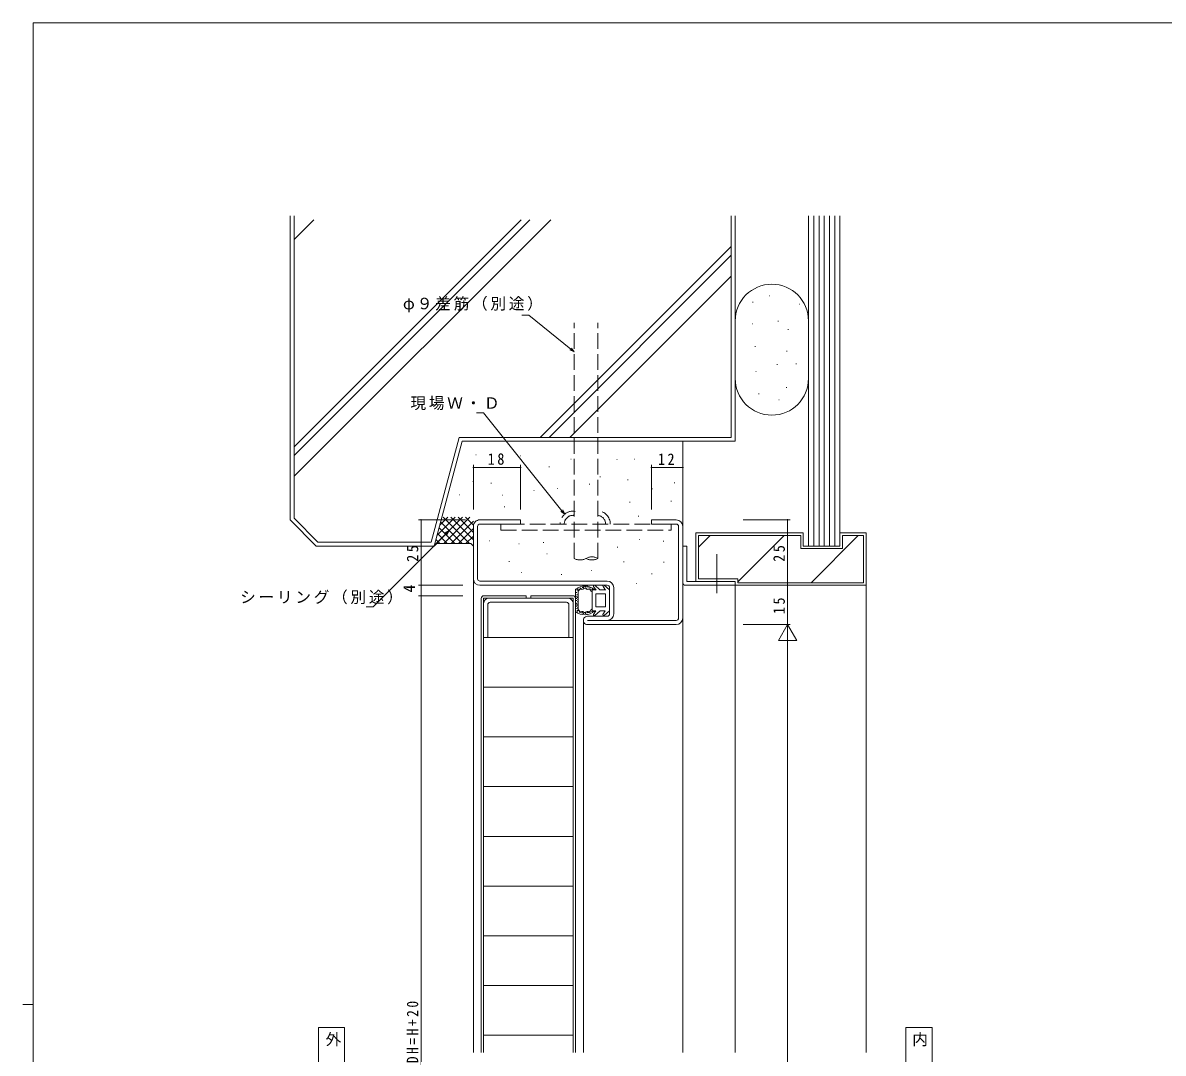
# Model space of a CAD drawing. Units: millimetres, scale not verified. Extents: x -594 to 539, y -420 to 386.
# Drawn here: x -594 to -158.4, y -11.6 to 382 of the extents above; entities that cross this region are included whole.
import ezdxf
from ezdxf.enums import TextEntityAlignment as Align

# ---------------------------------------------------------------- set-up
doc = ezdxf.new("R2010")
doc.units = ezdxf.units.MM
doc.header["$LTSCALE"] = 2
doc.linetypes.add('CHAIN2', pattern=[12, 9, -1, 1, -1])
doc.linetypes.add('DASHED3', pattern=[4, 3, -1])
for name, color, linetype, lineweight in [('0-1_YKK_ZWAK', 7, 'Continuous', 9), ('0-2_USER1', 3, 'Continuous', 9), ('0-3_YKK_11', 7, 'Continuous', 9), ('0-4_YKK_12', 2, 'Continuous', 9), ('0-5_YSS_K', 3, 'Continuous', 9), ('0-6_YKK_13', 4, 'Continuous', 9), ('0-7_YKK_D', 6, 'Continuous', 9)]:
    doc.layers.add(name, color=color, linetype=linetype, lineweight=lineweight)
doc.styles.add('ＭＳ ゴシック', font='')
doc.styles.get('ＭＳ ゴシック').set_extended_font_data('MS Gothic')

msp = doc.modelspace()

# ---------------------------------------------------------------- linework, layer by layer
at = {"layer": '0-1_YKK_ZWAK'}
for p, q in [((-590, -367.965), (-590, 382.035)), ((510, 382.035), (-590, 382.035)), ((-594, 7.035), (-590, 7.035))]:
    msp.add_line(p, q, dxfattribs=at)
at = {"layer": '0-2_USER1'}
for p, q in [((-481.098, -1.786), (-471.098, -1.786)), ((-481.098, -21.786), (-481.098, -1.786)), ((-471.098, -1.786), (-471.098, -21.786)), ((-256.717, -1.786), (-246.717, -1.786)), ((-256.717, -21.786), (-256.717, -1.786)), ((-246.717, -1.786), (-246.717, -21.786))]:
    msp.add_line(p, q, dxfattribs=at)
at = {"layer": '0-3_YKK_11'}
for p, q in [((-419.397, 192.162), (-403.897, 192.162)), ((-403.897, 192.162), (-403.897, 190.562)), ((-353.898, 192.162), (-344.398, 192.162)), ((-353.898, 190.562), (-353.898, 192.162)), ((-421.897, 169.662), (-421.897, 189.662)), ((-420.297, 189.662), (-420.297, 169.662)), ((-403.897, 190.562), (-419.397, 190.562)), ((-344.397, 190.562), (-353.898, 190.562)), ((-343.497, 154.662), (-343.497, 189.662)), ((-341.898, 189.662), (-341.898, 154.662)), ((-341.898, 182.162), (-341.898, 168.162)), ((-340.398, 182.162), (-341.898, 182.162)), ((-340.398, 168.662), (-340.398, 182.162)), ((-419.397, 168.762), (-370.797, 168.762)), ((-370.797, 167.162), (-419.397, 167.162)), ((-369.897, 156.262), (-369.897, 166.262)), ((-368.297, 166.262), (-368.297, 156.262)), ((-340.898, 167.162), (-321.897, 167.162)), ((-321.897, 168.662), (-340.398, 168.662)), ((-321.897, 167.162), (-321.897, 168.662)), ((-415.997, 162.262), (-385.797, 162.262)), ((-417.997, 147.262), (-417.997, 160.262)), ((-416.397, 159.762), (-416.397, 147.262)), ((-386.297, 160.662), (-415.497, 160.662)), ((-385.397, 147.262), (-385.397, 159.762)), ((-383.797, 160.262), (-383.797, 147.262)), ((-378.297, 155.362), (-370.797, 155.362)), ((-378.297, 153.762), (-344.397, 153.762)), ((-344.398, 152.162), (-378.297, 152.162)), ((-416.397, 147.262), (-417.997, 147.262)), ((-383.797, 147.262), (-385.397, 147.262))]:
    msp.add_line(p, q, dxfattribs=at)
for centre, radius, start, end in [((-419.397, 189.662), 2.5, 89.99997, 180.00002), ((-344.398, 189.662), 2.5, 359.99998, 89.99997), ((-419.397, 189.662), 0.9, 89.99997, 180.00002), ((-344.397, 189.662), 0.9, 359.99998, 89.99997), ((-419.397, 169.662), 2.5, 180.00002, 270), ((-419.397, 169.662), 0.9, 180.00002, 270), ((-370.797, 166.262), 2.5, 359.99998, 89.99997), ((-370.797, 166.262), 0.9, 359.99998, 89.99997), ((-340.898, 168.162), 1, 180.00002, 270), ((-415.997, 160.262), 2, 90.00055, 180.00053), ((-385.797, 160.262), 2, 0.00046, 90.00055), ((-415.497, 159.762), 0.9, 89.99997, 180.00053), ((-386.297, 159.762), 0.9, 0.00056, 89.99997), ((-378.297, 153.762), 1.6, 89.99997, 270), ((-370.797, 156.262), 2.5, 270, 359.99998), ((-370.797, 156.262), 0.9, 270, 359.99998), ((-344.398, 154.662), 2.5, 270, 359.99998), ((-344.397, 154.662), 0.9, 270, 359.99998)]:
    msp.add_arc(centre, radius, start, end, dxfattribs=at)
at = {"layer": '0-4_YKK_12'}
for p, q in [((-421.897, -11.338), (-421.897, 169.662)), ((-321.897, 167.162), (-321.898, -11.338)), ((-379.897, -11.338), (-379.897, 153.762)), ((-341.897, -11.338), (-341.897, 154.662))]:
    msp.add_line(p, q, dxfattribs=at)
at = {"layer": '0-5_YSS_K'}
for p, q in [((-491.898, 192.162), (-491.898, 308.326)), ((-490.398, 308.326), (-490.398, 192.784)), ((-490.398, 208.809), (-392.381, 306.826)), ((-490.398, 299.319), (-482.89, 306.826)), ((-490.398, 216.728), (-400.3, 306.826)), ((-490.398, 220.122), (-403.694, 306.826)), ((-490.398, 306.826), (-490.398, 192.784)), ((-323.398, 223.662), (-323.398, 308.326)), ((-323.398, 223.662), (-323.398, 306.826)), ((-321.898, 308.326), (-321.898, 222.162)), ((-293.894, 182.162), (-293.894, 308.326)), ((-291.894, 182.162), (-291.894, 308.326)), ((-289.894, 182.162), (-289.894, 308.326)), ((-287.894, 182.162), (-287.894, 308.326)), ((-285.894, 182.162), (-285.894, 308.326)), ((-283.894, 182.162), (-283.894, 308.326)), ((-281.894, 182.162), (-281.894, 308.326)), ((-396.348, 223.662), (-323.398, 296.613)), ((-392.954, 223.662), (-323.398, 293.219)), ((-385.034, 223.662), (-323.398, 285.299)), ((-315.286, 275.286), (-315.086, 275.286)), ((-308.953, 277.749), (-308.753, 277.749)), ((-297.518, 274.583), (-297.318, 274.583)), ((-321.898, 246.167), (-321.898, 268.167)), ((-315.462, 267.018), (-315.262, 267.018)), ((-305.611, 268.074), (-305.411, 268.074)), ((-293.898, 268.167), (-293.898, 246.167)), ((-301.74, 264.907), (-301.54, 264.907)), ((-314.407, 258.398), (-314.207, 258.398)), ((-302.268, 256.639), (-302.068, 256.639)), ((-314.055, 248.898), (-313.855, 248.898)), ((-305.962, 251.537), (-305.762, 251.537)), ((-298.75, 251.713), (-298.55, 251.713)), ((-312.999, 240.278), (-312.799, 240.278)), ((-302.444, 242.741), (-302.244, 242.741)), ((-305.259, 237.991), (-305.059, 237.991)), ((-438.049, 183.662), (-427.331, 223.662)), ((-438.049, 183.662), (-427.331, 223.662)), ((-436.898, 182.162), (-426.18, 222.162)), ((-427.331, 223.662), (-323.398, 223.662)), ((-323.398, 223.662), (-427.331, 223.662)), ((-426.18, 222.162), (-321.898, 222.162)), ((-341.898, 179.662), (-341.898, 222.162)), ((-420.981, 216.984), (-420.781, 216.984)), ((-404.075, 216.655), (-403.875, 216.655)), ((-384.708, 215.342), (-384.507, 215.342)), ((-367.145, 215.178), (-366.945, 215.178)), ((-360.416, 215.342), (-360.216, 215.342)), ((-346.136, 215.999), (-345.936, 215.999)), ((-393.078, 212.388), (-392.878, 212.388)), ((-422.13, 206.807), (-421.93, 206.807)), ((-415.237, 206.151), (-415.037, 206.151)), ((-377.65, 205.822), (-377.45, 205.822)), ((-373.546, 208.613), (-373.346, 208.613)), ((-363.042, 207.464), (-362.842, 207.464)), ((-345.151, 206.315), (-344.951, 206.315)), ((-427.218, 201.719), (-427.018, 201.719)), ((-410.805, 201.555), (-410.605, 201.555)), ((-398.823, 203.36), (-398.623, 203.36)), ((-389.96, 204.181), (-389.76, 204.181)), ((-353.522, 204.017), (-353.322, 204.017)), ((-410.148, 197.123), (-409.948, 197.123)), ((-362.221, 198.929), (-362.021, 198.929)), ((-346.464, 199.257), (-346.264, 199.257)), ((-491.898, 192.162), (-481.898, 182.162)), ((-490.398, 192.784), (-481.276, 183.662)), ((-490.398, 192.784), (-481.276, 183.662)), ((-436.845, 182.356), (-426.04, 193.162)), ((-435.81, 186.22), (-428.868, 193.162)), ((-434.775, 190.084), (-431.696, 193.162)), ((-423.383, 183.162), (-433.383, 193.162)), ((-433.211, 183.162), (-423.211, 193.162)), ((-421.898, 184.506), (-430.554, 193.162)), ((-421.898, 187.334), (-427.726, 193.162)), ((-421.898, 190.162), (-424.898, 193.162)), ((-358.938, 193.512), (-358.738, 193.512)), ((-429.04, 183.162), (-435.026, 189.148)), ((-426.211, 183.162), (-434.428, 191.379)), ((-430.383, 183.162), (-421.898, 191.648)), ((-427.554, 183.162), (-421.898, 188.819)), ((-421.898, 189.662), (-421.898, 182.162)), ((-481.276, 183.662), (-438.049, 183.662)), ((-481.276, 183.662), (-438.049, 183.662)), ((-434.696, 183.162), (-436.221, 184.687)), ((-431.868, 183.162), (-435.623, 186.918)), ((-424.726, 183.162), (-421.898, 185.991)), ((-421.898, 182.162), (-422.898, 183.162)), ((-415.893, 184.157), (-415.693, 184.157)), ((-404.568, 183.008), (-404.368, 183.008)), ((-395.212, 183.5), (-395.012, 183.5)), ((-358.61, 184.649), (-358.41, 184.649)), ((-349.419, 183.992), (-349.219, 183.992)), ((-295.894, 187.162), (-336.894, 187.162)), ((-336.894, 187.162), (-336.894, 168.662)), ((-335.894, 181.731), (-331.463, 186.162)), ((-320.894, 168.447), (-303.178, 186.162)), ((-296.894, 186.162), (-296.894, 181.162)), ((-295.894, 182.162), (-295.894, 187.162)), ((-292.894, 168.162), (-274.894, 186.162)), ((-281.894, 187.162), (-281.894, 182.162)), ((-271.894, 187.162), (-281.894, 187.162)), ((-272.894, 186.162), (-272.894, 168.162)), ((-271.894, 167.162), (-271.894, 187.162)), ((-481.898, 182.162), (-436.898, 182.162)), ((-393.899, 179.233), (-393.699, 179.233)), ((-366.981, 181.695), (-366.781, 181.695)), ((-280.894, 181.162), (-296.894, 181.162)), ((-281.894, 182.162), (-295.894, 182.162)), ((-408.343, 176.278), (-408.143, 176.278)), ((-364.519, 176.114), (-364.319, 176.114)), ((-349.254, 175.95), (-349.054, 175.95)), ((-403.583, 172.011), (-403.383, 172.011)), ((-388.318, 171.354), (-388.118, 171.354)), ((-376.829, 172.831), (-376.629, 172.831)), ((-353.85, 171.518), (-353.65, 171.518)), ((-359.759, 167.907), (-359.559, 167.907)), ((-321.897, 168.662), (-336.894, 168.662)), ((-320.894, 169.662), (-335.894, 169.662)), ((-321.898, 167.162), (-271.894, 167.162)), ((-321.897, 168.662), (-321.897, 167.162)), ((-320.894, 168.162), (-320.894, 169.662)), ((-320.894, 168.162), (-272.894, 168.162)), ((-271.894, 167.162), (-271.894, -11.338))]:
    msp.add_line(p, q, dxfattribs=at)
at = {"layer": '0-5_YSS_K', "linetype": 'DASHED3'}
for p, q in [((-383.397, 177.436), (-383.397, 267.434)), ((-374.397, 177.436), (-374.397, 267.434))]:
    msp.add_line(p, q, dxfattribs=at)
at = {"layer": '0-5_YSS_K'}
for points in [[(-436.898, 182.162), (-435.898, 183.162), (-422.898, 183.162)], [(-296.894, 186.162), (-335.894, 186.162), (-335.894, 169.662)], [(-272.894, 186.162), (-280.894, 186.162), (-280.894, 181.162)]]:
    msp.add_lwpolyline(points, dxfattribs=at)
for centre, start, end in [((-307.898, 268.167), 0, 180), ((-307.898, 246.167), 180, 0)]:
    msp.add_arc(centre, 14, start, end, dxfattribs=at)
at = {"layer": '0-5_YSS_K', "linetype": 'DASHED3'}
for centre, radius, start, end in [((-383.861, 190.562), 4.92, 80.00006, 180), ((-383.861, 190.562), 3.332, 80.00006, 180), ((-374.723, 190.562), 5.096, 0, 86.33716), ((-374.723, 190.562), 3.334, 0, 84.39729), ((-381.147, 181.333), 4.5, 240.00002, 299.99997), ((-376.647, 173.539), 4.5, 59.99997, 120.00002), ((-376.647, 181.333), 4.5, 239.99997, 300.00002)]:
    msp.add_arc(centre, radius, start, end, dxfattribs=at)
at = {"layer": '0-6_YKK_13', "linetype": 'DASHED3'}
for p, q in [((-411.398, 190.562), (-411.398, 188.262)), ((-346.398, 190.562), (-411.398, 190.562)), ((-411.398, 188.262), (-346.398, 188.262)), ((-346.398, 188.262), (-346.398, 190.562))]:
    msp.add_line(p, q, dxfattribs=at)
at = {"layer": '0-6_YKK_13', "linetype": 'CHAIN2'}
msp.add_line((-328.898, 164.165), (-328.898, 179.109), dxfattribs=at)
at = {"layer": '0-6_YKK_13'}
for p, q in [((-382.897, 165.639), (-382.897, 157.154)), ((-382.601, 165.43), (-382.601, 165.63)), ((-381.993, 165.729), (-381.993, 165.929)), ((-381.516, 165.597), (-381.516, 165.797)), ((-381.181, 165.745), (-381.409, 165.508)), ((-380.845, 165.72), (-381.181, 165.745)), ((-380.979, 166.003), (-380.979, 166.203)), ((-380.452, 165.615), (-380.845, 165.72)), ((-380.597, 165.788), (-380.597, 165.988)), ((-380.076, 165.673), (-380.452, 165.615)), ((-380.263, 166.206), (-380.263, 166.406)), ((-379.447, 166.091), (-380.076, 165.673)), ((-379.846, 166.23), (-379.846, 166.43)), ((-379.703, 166.528), (-379.703, 166.728)), ((-379.147, 165.998), (-379.447, 166.091)), ((-379.166, 166.564), (-379.166, 166.764)), ((-378.829, 165.752), (-379.147, 165.998)), ((-379.023, 166.361), (-379.023, 166.561)), ((-378.476, 165.601), (-378.829, 165.752)), ((-378.522, 165.955), (-378.522, 166.155)), ((-378.092, 165.658), (-378.476, 165.601)), ((-378.414, 166.516), (-378.414, 166.716)), ((-377.725, 165.744), (-378.092, 165.658)), ((-378, 166.159), (-378, 166.358)), ((-377.427, 165.656), (-377.725, 165.744)), ((-377.437, 166.1), (-377.437, 166.3)), ((-377.2, 165.366), (-377.427, 165.656)), ((-377.262, 165.619), (-377.262, 165.819)), ((-376.933, 165.326), (-376.933, 165.526)), ((-376.558, 165.678), (-376.558, 165.878)), ((-375.025, 165.319), (-375.993, 166.766)), ((-373.545, 165.479), (-375.551, 167.162)), ((-371.425, 165.319), (-372.393, 166.766)), ((-369.945, 165.479), (-371.951, 167.162)), ((-418.897, -11.338), (-418.897, 162.162)), ((-417.897, 163.162), (-401.797, 163.162)), ((-401.797, 162.262), (-401.797, 163.162)), ((-399.997, 163.162), (-383.897, 163.162)), ((-399.997, 163.162), (-399.997, 162.262)), ((-399.997, 162.262), (-383.797, 162.262)), ((-383.797, -11.338), (-383.797, 162.262)), ((-382.897, -11.338), (-382.897, 162.162)), ((-382.864, 165.001), (-382.864, 165.201)), ((-382.578, 161.264), (-382.578, 161.464)), ((-382.507, 161.997), (-382.507, 162.197)), ((-382.489, 164.32), (-382.489, 164.52)), ((-382.417, 163.409), (-382.417, 163.609)), ((-382.364, 162.819), (-382.364, 163.019)), ((-382.221, 162.39), (-382.221, 162.59)), ((-382.203, 165.124), (-382.203, 165.324)), ((-382.167, 161.711), (-382.167, 161.911)), ((-382.1, 165.311), (-382.1, 165.511)), ((-382.024, 163.48), (-382.024, 163.68)), ((-381.61, 165.154), (-381.897, 164.916)), ((-381.897, 157.877), (-381.897, 164.916)), ((-381.754, 165.192), (-381.754, 165.392)), ((-381.409, 165.508), (-381.61, 165.154)), ((-377.008, 164.972), (-377.2, 165.366)), ((-376.597, 157.397), (-376.597, 161.397)), ((-371.397, 163.897), (-375.097, 163.897)), ((-375.097, 163.897), (-375.097, 161.397)), ((-375.097, 158.897), (-375.097, 161.397)), ((-373.497, 165.397), (-373.545, 165.479)), ((-371.431, 165.397), (-373.497, 165.397)), ((-371.397, 161.397), (-371.397, 163.897)), ((-371.397, 161.397), (-371.397, 158.897)), ((-369.897, 161.492), (-369.897, 157.397)), ((-382.744, 157.414), (-382.744, 157.614)), ((-382.596, 158.923), (-382.596, 159.123)), ((-382.543, 159.995), (-382.543, 160.195)), ((-382.4, 160.263), (-382.4, 160.463)), ((-382.4, 158.19), (-382.4, 158.39)), ((-382.328, 159.191), (-382.328, 159.391)), ((-382.31, 159.638), (-382.31, 159.838)), ((-382.196, 157.51), (-382.196, 157.71)), ((-382.167, 160.924), (-382.167, 161.125)), ((-382.114, 158.476), (-382.114, 158.676)), ((-382.112, 157.164), (-382.112, 157.364)), ((-381.897, 157.877), (-381.61, 157.639)), ((-381.814, 157.355), (-381.814, 157.555)), ((-381.61, 157.639), (-381.409, 157.285)), ((-381.409, 157.285), (-381.181, 157.049)), ((-381.373, 156.83), (-381.373, 157.03)), ((-381.181, 157.049), (-380.845, 157.074)), ((-380.907, 156.89), (-380.907, 157.09)), ((-380.895, 156.615), (-380.895, 156.815)), ((-380.845, 157.074), (-380.452, 157.179)), ((-380.669, 156.854), (-380.669, 157.054)), ((-380.452, 157.179), (-380.076, 157.12)), ((-380.168, 156.722), (-380.168, 156.923)), ((-380.076, 157.12), (-379.447, 156.702)), ((-379.147, 156.795), (-378.83, 157.041)), ((-378.83, 157.041), (-378.476, 157.192)), ((-378.593, 156.878), (-378.593, 157.078)), ((-378.476, 157.192), (-378.092, 157.136)), ((-378.426, 156.651), (-378.426, 156.851)), ((-378.094, 156.646), (-378.094, 156.846)), ((-378.092, 157.136), (-377.725, 157.05)), ((-377.725, 157.05), (-377.427, 157.137)), ((-377.672, 156.693), (-377.672, 156.893)), ((-377.427, 157.137), (-377.2, 157.428)), ((-377.285, 156.751), (-377.285, 156.951)), ((-377.2, 157.428), (-377.008, 157.821)), ((-376.663, 157.08), (-376.663, 157.28)), ((-375.117, 157.397), (-376.597, 157.397)), ((-375.117, 157.397), (-376.018, 156.049)), ((-373.497, 157.397), (-375.576, 155.653)), ((-371.397, 158.897), (-375.097, 158.897)), ((-371.517, 157.397), (-373.497, 157.397)), ((-371.517, 157.397), (-372.418, 156.049)), ((-369.897, 157.397), (-371.976, 155.653)), ((-380.299, 156.448), (-380.299, 156.648)), ((-379.905, 156.317), (-379.905, 156.517)), ((-379.715, 156.52), (-379.715, 156.72)), ((-379.447, 156.702), (-379.147, 156.795)), ((-379.142, 156.305), (-379.142, 156.505)), ((-379.118, 156.484), (-379.118, 156.684)), ((-378.51, 156.114), (-378.51, 156.314)), ((-417.997, 147.262), (-383.797, 147.262)), ((-417.997, 128.262), (-383.797, 128.262)), ((-417.997, 109.262), (-383.797, 109.262)), ((-417.997, 90.262), (-383.797, 90.262)), ((-417.997, 71.262), (-383.797, 71.262)), ((-417.997, 52.262), (-383.797, 52.262)), ((-417.997, 33.262), (-383.797, 33.262)), ((-417.997, 14.262), (-383.797, 14.262)), ((-417.997, -4.738), (-383.797, -4.738))]:
    msp.add_line(p, q, dxfattribs=at)
for points in [[(-417.997, -11.338), (-417.997, 162.262), (-401.797, 162.262)], [(-375.031, 165.397), (-376.597, 165.397), (-376.597, 161.397)], [(-369.897, 161.492), (-369.897, 165.397), (-369.945, 165.479)]]:
    msp.add_lwpolyline(points, dxfattribs=at)
for centre, radius, start, end in [((-379.397, 161.397), 5.5, 46.65823, 129.51962), ((-375.744, 166.932), 0.3, 49.99756, 213.78885), ((-372.144, 166.932), 0.3, 49.99756, 213.78885), ((-417.897, 162.162), 1, 90, 180), ((-383.897, 162.162), 1, 0, 90), ((-379.397, 161.397), 4.3, 49.3705, 56.24989), ((-379.397, 161.397), 5.5, 230.48035, 313.34175), ((-379.397, 161.397), 4.3, 303.74989, 310.62927), ((-375.769, 155.882), 0.3, 146.21114, 310.00243), ((-372.169, 155.882), 0.3, 146.21114, 310.00243)]:
    msp.add_arc(centre, radius, start, end, dxfattribs=at)
at = {"layer": '0-7_YKK_D'}
for p, q in [((-400.683, 270.395), (-403.383, 270.395)), ((-384.716, 257.418), (-400.683, 270.395)), ((-383.397, 256.346), (-385.004, 257.065)), ((-383.397, 256.346), (-384.716, 257.418)), ((-384.429, 257.772), (-383.397, 256.346)), ((-417.996, 233.069), (-420.696, 233.069)), ((-388.086, 195.659), (-417.996, 233.069)), ((-421.897, 196.162), (-421.897, 213.162)), ((-421.897, 212.162), (-403.897, 212.162)), ((-403.897, 196.162), (-403.897, 213.162)), ((-353.898, 196.162), (-353.898, 213.162)), ((-353.898, 212.162), (-341.898, 212.162)), ((-424.897, 192.162), (-442.897, 192.162)), ((-441.897, 192.162), (-441.897, 167.162)), ((-387.024, 194.332), (-388.442, 195.375)), ((-387.024, 194.332), (-388.086, 195.659)), ((-387.73, 195.944), (-387.024, 194.332)), ((-318.898, 192.162), (-300.898, 192.162)), ((-301.898, 192.162), (-301.898, 167.162)), ((-432.648, 187.193), (-431.125, 188.077)), ((-431.125, 188.077), (-432.325, 186.872)), ((-431.125, 188.077), (-432.002, 186.55)), ((-432.325, 186.872), (-460.173, 158.893)), ((-425.897, 167.162), (-442.898, 167.162)), ((-441.898, 167.162), (-441.898, 163.162)), ((-318.898, 167.162), (-300.898, 167.162)), ((-318.898, 167.162), (-300.898, 167.162)), ((-301.898, 152.162), (-301.898, 167.162)), ((-425.897, 163.162), (-442.898, 163.162)), ((-441.898, -186.838), (-441.898, 163.162)), ((-460.173, 158.893), (-462.873, 158.893)), ((-318.898, 152.162), (-300.898, 152.162)), ((-318.898, 152.162), (-300.898, 152.162)), ((-301.898, 152.162), (-305.398, 146.1)), ((-301.898, 152.162), (-301.898, 140.038)), ((-301.898, 152.162), (-298.398, 146.1)), ((-305.398, 146.1), (-298.398, 146.1)), ((-301.898, 145.162), (-301.898, -170.838))]:
    msp.add_line(p, q, dxfattribs=at)
for centre, start, end in [((-421.897, 212.162), 0, 180), ((-421.897, 212.162), 180, 0), ((-403.897, 212.162), 0, 180), ((-403.897, 212.162), 180, 0), ((-353.898, 212.162), 0, 180), ((-353.898, 212.162), 180, 0), ((-341.898, 212.162), 0, 180), ((-341.898, 212.162), 180, 0), ((-441.897, 192.162), 90, 270), ((-441.897, 192.162), 270, 90), ((-301.898, 192.162), 90, 270), ((-301.898, 192.162), 270, 90), ((-441.898, 167.162), 90, 270), ((-441.898, 167.162), 270, 90), ((-301.898, 167.162), 90, 270), ((-301.898, 167.162), 90, 270), ((-301.898, 167.162), 270, 90), ((-301.898, 167.162), 270, 90), ((-441.898, 163.162), 90, 270), ((-441.898, 163.162), 90, 270), ((-441.898, 163.162), 270, 90), ((-441.898, 163.162), 270, 90)]:
    msp.add_arc(centre, 0.106, start, end, dxfattribs=at)

# ---------------------------------------------------------------- texts
at = {"layer": '0-2_USER1', "color": 7, "style": 'ＭＳ ゴシック'}
for s, p in [('外', (-478.338, -9.786)), ('内', (-254.277, -9.786))]:
    msp.add_text(s, height=4.399, dxfattribs=at).set_placement(p, align=Align.BOTTOM_LEFT)
at = {"layer": '0-7_YKK_D', "color": 7, "style": 'ＭＳ ゴシック'}
msp.add_text('4', height=4.399, rotation=90, dxfattribs=at).set_placement((-442.898, 164.412), align=Align.BOTTOM_LEFT)
at = {"layer": '0-7_YKK_D', "color": 7, "char_height": 4.399, "attachment_point": 7, "style": 'ＭＳ ゴシック'}
for s, insert in [('\\T1.17;φ９差筋（別途）', (-448.823, 271.395)), ('\\T1.17;現場Ｗ・Ｄ', (-445.96, 234.069)), ('\\T1.36;\\W0.9;18', (-416.417, 213.162)), ('\\T1.36;\\W0.9;12', (-351.418, 213.162)), ('\\T1.17;シーリング（別途）', (-510.997, 159.893))]:
    msp.add_mtext(s, dxfattribs=dict(at, insert=insert))
at = {"layer": '0-7_YKK_D', "color": 7, "char_height": 4.399, "attachment_point": 7, "rotation": 90, "style": 'ＭＳ ゴシック'}
for s, insert in [('\\T1.36;\\W0.9;25', (-442.897, 176.142)), ('\\T1.36;\\W0.9;25', (-302.898, 176.142)), ('\\T1.36;\\W0.9;15', (-302.898, 156.142)), ('\\T1.39;\\W0.85;DH=H+20', (-442.898, -15.358))]:
    msp.add_mtext(s, dxfattribs=dict(at, insert=insert))

doc.saveas('drawing.dxf')
